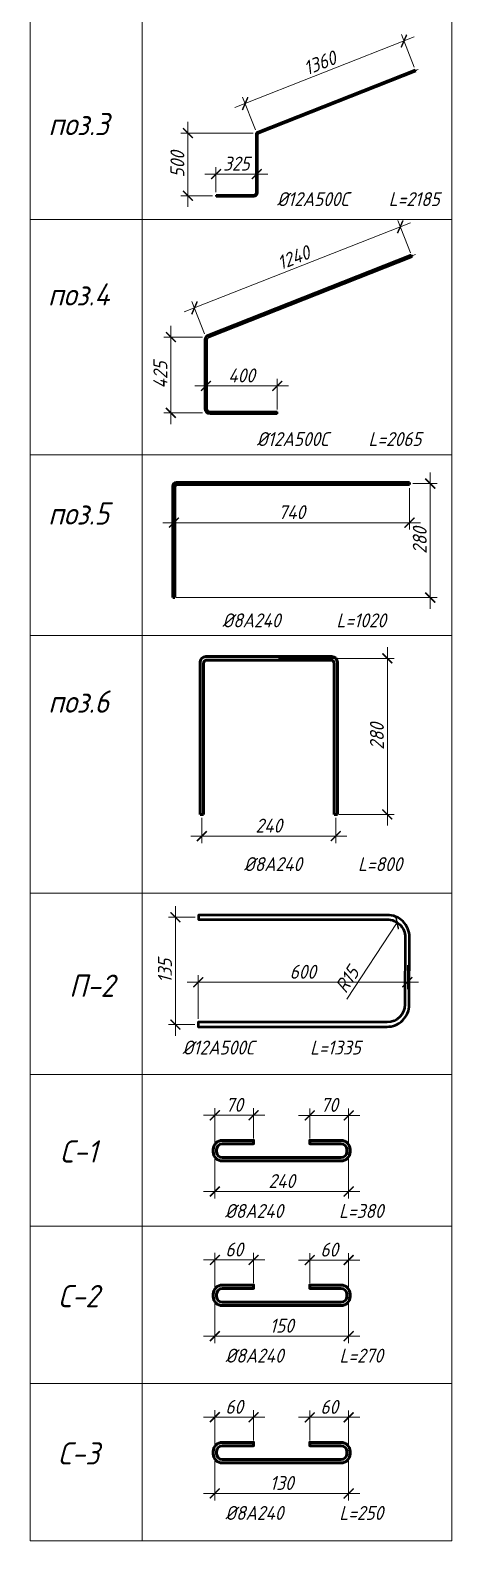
# Model space of a CAD drawing. Header units: millimetres. Extents: x 504091 to 2165846, y 135022 to 442887.
# Drawn here: x 1061463 to 1062219, y 228060 to 230770 of the extents above; entities that cross this region are included whole.
import ezdxf

# ---------------------------------------------------------------- set-up
doc = ezdxf.new("R2010")
doc.units = ezdxf.units.MM
doc.layers.get('Defpoints').update_dxf_attribs({"color": 255})
for name, color, linetype, lineweight in [('!_КР_Размеры', 7, 'Continuous', 9), ('Арматура 12', 26, 'Continuous', 50), ('КР_Арматура 12', 174, 'Continuous', 40), ('КР_арматура 16', 224, 'Continuous', 50), ('Размеры (линейные)', 154, 'Continuous', 9), ('Размеры КР', 164, 'Continuous', 9)]:
    doc.layers.add(name, color=color, linetype=linetype, lineweight=lineweight)
doc.layers.add('!Defpoints', color=255, linetype='Continuous', lineweight=5, plot=False)
doc.styles.add('GOST 2.304_new', font='isocpeur.ttf', dxfattribs={"width": 0.9, "oblique": 15})
doc.dimstyles.new('SPDS 1_10', dxfattribs={"dimscale": 10, "dimtxt": 2.5, "dimasz": 1.77, "dimexe": 1.25, "dimexo": 0.625, "dimtad": 1, "dimdec": 0, "dimrnd": 0.001, "dimtxsty": 'GOST 2.304_new', "dimblk": 'ARCHTICK', "dimcen": 2.5, "dimdle": 2, "dimclrt": 256, "dimadec": 0, "dimazin": 2, "dimtfac": 0.75, "dimtdec": 0, "dimtmove": 1, "dimatfit": 3, "dimfxl": 0, "dimtolj": 1, "dimlwd": 9, "dimlwe": 9, "dimarcsym": 0})

# ---------------------------------------------------------------- blocks, each defined once
blk = doc.blocks.new('_ArchTick')
at = {"color": 0, "linetype": 'ByBlock', "const_width": 0.15}
blk.add_lwpolyline([(-0.5, -0.5), (0.5, 0.5)], dxfattribs=at)
blk = doc.blocks.new('*D1769')
at = {"layer": 'Defpoints', "color": 0, "lineweight": 20, "transparency": 16777216}
for p in [(1062143.3, 229956.9), (1062180.5, 229956.9), (1061718.8, 229752.4)]:
    blk.add_point(p, dxfattribs=at)
at = {"layer": 'Размеры КР', "color": 0, "lineweight": 9, "transparency": 16777216}
for p, q in [((1062149.5, 229956.9), (1062193, 229956.9)), ((1062180.5, 229732.4), (1062180.5, 229976.9)), ((1061725.1, 229752.4), (1062193, 229752.4))]:
    blk.add_line(p, q, dxfattribs=at)
at = {"layer": 'Размеры КР', "color": 0, "lineweight": 9, "transparency": 16777216, "xscale": 17.7, "yscale": 17.7, "zscale": 17.7}
for p, rotation in [((1062180.5, 229956.9), 90), ((1062180.5, 229752.4), 270)]:
    blk.add_blockref('_ArchTick', p, dxfattribs=dict(at, rotation=rotation))
at = {"layer": 'Размеры КР', "lineweight": 20, "transparency": 16777216, "insert": (1062161.7, 229854.7), "char_height": 25, "attachment_point": 5, "rotation": 90, "style": 'GOST 2.304_new'}
blk.add_mtext('\\A1;280', dxfattribs=at)
blk = doc.blocks.new('*D1770')
at = {"layer": 'Defpoints', "color": 0, "lineweight": 20, "transparency": 16777216}
for p in [(1062143.3, 229955), (1062143.3, 229886.8), (1061720.8, 229752.4)]:
    blk.add_point(p, dxfattribs=at)
at = {"layer": 'Размеры КР', "color": 0, "lineweight": 9, "transparency": 16777216}
for p, q in [((1062143.3, 229948.8), (1062143.3, 229874.3)), ((1061700.8, 229886.8), (1062163.3, 229886.8)), ((1061720.8, 229758.6), (1061720.8, 229899.3))]:
    blk.add_line(p, q, dxfattribs=at)
at = {"layer": 'Размеры КР', "color": 0, "lineweight": 9, "transparency": 16777216, "xscale": 17.7, "yscale": 17.7, "zscale": 17.7, "rotation": 180}
blk.add_blockref('_ArchTick', (1061720.8, 229886.8), dxfattribs=at)
at = {"layer": 'Размеры КР', "color": 0, "lineweight": 9, "transparency": 16777216, "xscale": 17.7, "yscale": 17.7, "zscale": 17.7}
blk.add_blockref('_ArchTick', (1062143.3, 229886.8), dxfattribs=at)
at = {"layer": 'Размеры КР', "lineweight": 20, "transparency": 16777216, "insert": (1061932, 229905.6), "char_height": 25, "attachment_point": 5, "style": 'GOST 2.304_new'}
blk.add_mtext('\\A1;740', dxfattribs=at)
blk = doc.blocks.new('*D1771')
at = {"layer": 'Defpoints', "color": 0, "lineweight": 20, "ltscale": 100, "transparency": 16777216}
for p in [(1062139.5, 229099), (1062139.5, 229062.3), (1061764.5, 228990.4)]:
    blk.add_point(p, dxfattribs=at)
at = {"layer": 'Размеры (линейные)', "color": 0, "lineweight": 9, "ltscale": 100, "transparency": 16777216}
for p, q in [((1062139.5, 229092.8), (1062139.5, 229049.8)), ((1061744.5, 229062.3), (1062159.5, 229062.3)), ((1061764.5, 228996.7), (1061764.5, 229074.8))]:
    blk.add_line(p, q, dxfattribs=at)
at = {"layer": 'Размеры (линейные)', "color": 0, "lineweight": 9, "ltscale": 100, "transparency": 16777216, "xscale": 17.7, "yscale": 17.7, "zscale": 17.7, "rotation": 180}
blk.add_blockref('_ArchTick', (1061764.5, 229062.3), dxfattribs=at)
at = {"layer": 'Размеры (линейные)', "color": 0, "lineweight": 9, "ltscale": 100, "transparency": 16777216, "xscale": 17.7, "yscale": 17.7, "zscale": 17.7}
blk.add_blockref('_ArchTick', (1062139.5, 229062.3), dxfattribs=at)
at = {"layer": 'Размеры (линейные)', "ltscale": 100, "transparency": 16777216, "insert": (1061952, 229081.1), "char_height": 25, "attachment_point": 5, "style": 'GOST 2.304_new'}
blk.add_mtext('\\A1;600', dxfattribs=at)
blk = doc.blocks.new('*D1772')
at = {"layer": 'Defpoints', "color": 0, "lineweight": 20, "ltscale": 100, "transparency": 16777216}
for p in [(1061765, 229178.9), (1061723.5, 228986.4), (1061764.5, 228986.4)]:
    blk.add_point(p, dxfattribs=at)
at = {"layer": 'Размеры (линейные)', "color": 0, "lineweight": 9, "ltscale": 100, "transparency": 16777216}
for p, q in [((1061723.5, 229198.9), (1061723.5, 228966.4)), ((1061758.7, 229178.9), (1061711, 229178.9)), ((1061758.2, 228986.4), (1061711, 228986.4))]:
    blk.add_line(p, q, dxfattribs=at)
at = {"layer": 'Размеры (линейные)', "color": 0, "lineweight": 9, "ltscale": 100, "transparency": 16777216, "xscale": 17.7, "yscale": 17.7, "zscale": 17.7}
for p, rotation in [((1061723.5, 229178.9), 90), ((1061723.5, 228986.4), 270)]:
    blk.add_blockref('_ArchTick', p, dxfattribs=dict(at, rotation=rotation))
at = {"layer": 'Размеры (линейные)', "ltscale": 100, "transparency": 16777216, "insert": (1061704.7, 229082.7), "char_height": 25, "attachment_point": 5, "rotation": 90, "style": 'GOST 2.304_new'}
blk.add_mtext('\\A1;135', dxfattribs=at)
blk = doc.blocks.new('*D1773')
at = {"layer": 'Defpoints', "color": 0, "lineweight": 20, "ltscale": 100, "transparency": 16777216}
for p in [(1062121, 229169.7), (1062103.5, 229142.9)]:
    blk.add_point(p, dxfattribs=at)
at = {"layer": 'Размеры (линейные)', "color": 0, "lineweight": 9, "ltscale": 100, "transparency": 16777216}
blk.add_line((1062030.7, 229031.7), (1062121, 229169.7), dxfattribs=at)
at = {"layer": 'Размеры (линейные)', "color": 0, "lineweight": 9, "ltscale": 100, "transparency": 16777216, "xscale": 17.7, "yscale": 17.7, "zscale": 17.7, "rotation": 56.80116570072026}
blk.add_blockref('_ArchTick', (1062121, 229169.7), dxfattribs=at)
at = {"layer": 'Размеры (линейные)', "ltscale": 100, "transparency": 16777216, "insert": (1062031.4, 229067), "char_height": 25, "attachment_point": 5, "rotation": 56.8012, "style": 'GOST 2.304_new'}
blk.add_mtext('\\A1;R15', dxfattribs=at)
blk = doc.blocks.new('*D1763')
at = {"layer": 'Defpoints', "color": 0, "lineweight": 20, "transparency": 16777216}
for p in [(1062034.2, 228823.4), (1061964.5, 228775.5), (1062034.2, 228760.5)]:
    blk.add_point(p, dxfattribs=at)
at = {"layer": 'Размеры КР', "color": 0, "lineweight": 9, "transparency": 16777216}
for p, q in [((1061944.5, 228823.4), (1062054.2, 228823.4)), ((1061964.5, 228781.7), (1061964.5, 228835.9)), ((1062034.2, 228766.8), (1062034.2, 228835.9))]:
    blk.add_line(p, q, dxfattribs=at)
at = {"layer": 'Размеры КР', "color": 0, "lineweight": 9, "transparency": 16777216, "xscale": 17.7, "yscale": 17.7, "zscale": 17.7, "rotation": 180}
blk.add_blockref('_ArchTick', (1061964.5, 228823.4), dxfattribs=at)
at = {"layer": 'Размеры КР', "color": 0, "lineweight": 9, "transparency": 16777216, "xscale": 17.7, "yscale": 17.7, "zscale": 17.7}
blk.add_blockref('_ArchTick', (1062034.2, 228823.4), dxfattribs=at)
at = {"layer": 'Размеры КР', "lineweight": 20, "transparency": 16777216, "insert": (1061999.4, 228842.2), "char_height": 25, "attachment_point": 5, "style": 'GOST 2.304_new'}
blk.add_mtext('\\A1;70', dxfattribs=at)
blk = doc.blocks.new('*D1764')
at = {"layer": 'Defpoints', "color": 0, "lineweight": 20, "transparency": 16777216}
for p in [(1061794.2, 228823.6), (1061863.8, 228775.5), (1061794.2, 228760.2)]:
    blk.add_point(p, dxfattribs=at)
at = {"layer": 'Размеры КР', "color": 0, "lineweight": 9, "transparency": 16777216}
for p, q in [((1061883.8, 228823.6), (1061774.2, 228823.6)), ((1061794.2, 228766.4), (1061794.2, 228836.1)), ((1061863.8, 228781.7), (1061863.8, 228836.1))]:
    blk.add_line(p, q, dxfattribs=at)
at = {"layer": 'Размеры КР', "color": 0, "lineweight": 9, "transparency": 16777216, "xscale": 17.7, "yscale": 17.7, "zscale": 17.7, "rotation": 180}
blk.add_blockref('_ArchTick', (1061794.2, 228823.6), dxfattribs=at)
at = {"layer": 'Размеры КР', "color": 0, "lineweight": 9, "transparency": 16777216, "xscale": 17.7, "yscale": 17.7, "zscale": 17.7}
blk.add_blockref('_ArchTick', (1061863.8, 228823.6), dxfattribs=at)
at = {"layer": 'Размеры КР', "lineweight": 20, "transparency": 16777216, "insert": (1061829, 228842.4), "char_height": 25, "attachment_point": 5, "style": 'GOST 2.304_new'}
blk.add_mtext('\\A1;70', dxfattribs=at)
blk = doc.blocks.new('*D1765')
at = {"layer": 'Defpoints', "color": 0, "lineweight": 20, "transparency": 16777216}
for p in [(1061794.2, 228760.2), (1062034.2, 228760.5), (1062034.2, 228686.9)]:
    blk.add_point(p, dxfattribs=at)
at = {"layer": 'Размеры КР', "color": 0, "lineweight": 9, "transparency": 16777216}
for p, q in [((1061794.2, 228753.9), (1061794.2, 228674.4)), ((1062034.2, 228754.3), (1062034.2, 228674.4)), ((1061774.2, 228686.9), (1062054.2, 228686.9))]:
    blk.add_line(p, q, dxfattribs=at)
at = {"layer": 'Размеры КР', "color": 0, "lineweight": 9, "transparency": 16777216, "xscale": 17.7, "yscale": 17.7, "zscale": 17.7, "rotation": 180}
blk.add_blockref('_ArchTick', (1061794.2, 228686.9), dxfattribs=at)
at = {"layer": 'Размеры КР', "color": 0, "lineweight": 9, "transparency": 16777216, "xscale": 17.7, "yscale": 17.7, "zscale": 17.7}
blk.add_blockref('_ArchTick', (1062034.2, 228686.9), dxfattribs=at)
at = {"layer": 'Размеры КР', "lineweight": 20, "transparency": 16777216, "insert": (1061914.2, 228705.6), "char_height": 25, "attachment_point": 5, "style": 'GOST 2.304_new'}
blk.add_mtext('\\A1;240', dxfattribs=at)
blk = doc.blocks.new('*D1766')
at = {"layer": 'Defpoints', "color": 0, "lineweight": 20, "transparency": 16777216}
for p in [(1062034.2, 228563.9), (1061964.5, 228516), (1062034.2, 228501)]:
    blk.add_point(p, dxfattribs=at)
at = {"layer": 'Размеры КР', "color": 0, "lineweight": 9, "transparency": 16777216}
for p, q in [((1061964.5, 228522.2), (1061964.5, 228576.4)), ((1062034.2, 228507.2), (1062034.2, 228576.4)), ((1061944.5, 228563.9), (1062054.2, 228563.9))]:
    blk.add_line(p, q, dxfattribs=at)
at = {"layer": 'Размеры КР', "color": 0, "lineweight": 9, "transparency": 16777216, "xscale": 17.7, "yscale": 17.7, "zscale": 17.7, "rotation": 180}
blk.add_blockref('_ArchTick', (1061964.5, 228563.9), dxfattribs=at)
at = {"layer": 'Размеры КР', "color": 0, "lineweight": 9, "transparency": 16777216, "xscale": 17.7, "yscale": 17.7, "zscale": 17.7}
blk.add_blockref('_ArchTick', (1062034.2, 228563.9), dxfattribs=at)
at = {"layer": 'Размеры КР', "lineweight": 20, "transparency": 16777216, "insert": (1061999.4, 228582.6), "char_height": 25, "attachment_point": 5, "style": 'GOST 2.304_new'}
blk.add_mtext('\\A1;60', dxfattribs=at)
blk = doc.blocks.new('*D1767')
at = {"layer": 'Defpoints', "color": 0, "lineweight": 20, "transparency": 16777216}
for p in [(1061794.2, 228564.1), (1061794.2, 228500.6), (1061863.8, 228516)]:
    blk.add_point(p, dxfattribs=at)
at = {"layer": 'Размеры КР', "color": 0, "lineweight": 9, "transparency": 16777216}
for p, q in [((1061794.2, 228506.9), (1061794.2, 228576.6)), ((1061863.8, 228522.2), (1061863.8, 228576.6)), ((1061883.8, 228564.1), (1061774.2, 228564.1))]:
    blk.add_line(p, q, dxfattribs=at)
at = {"layer": 'Размеры КР', "color": 0, "lineweight": 9, "transparency": 16777216, "xscale": 17.7, "yscale": 17.7, "zscale": 17.7, "rotation": 180}
blk.add_blockref('_ArchTick', (1061794.2, 228564.1), dxfattribs=at)
at = {"layer": 'Размеры КР', "color": 0, "lineweight": 9, "transparency": 16777216, "xscale": 17.7, "yscale": 17.7, "zscale": 17.7}
blk.add_blockref('_ArchTick', (1061863.8, 228564.1), dxfattribs=at)
at = {"layer": 'Размеры КР', "lineweight": 20, "transparency": 16777216, "insert": (1061829, 228582.8), "char_height": 25, "attachment_point": 5, "style": 'GOST 2.304_new'}
blk.add_mtext('\\A1;60', dxfattribs=at)
blk = doc.blocks.new('*D1768')
at = {"layer": 'Defpoints', "color": 0, "lineweight": 20, "transparency": 16777216}
for p in [(1061794.2, 228500.6), (1062034.2, 228501), (1062034.2, 228427.3)]:
    blk.add_point(p, dxfattribs=at)
at = {"layer": 'Размеры КР', "color": 0, "lineweight": 9, "transparency": 16777216}
for p, q in [((1061794.2, 228494.4), (1061794.2, 228414.8)), ((1062034.2, 228494.7), (1062034.2, 228414.8)), ((1061774.2, 228427.3), (1062054.2, 228427.3))]:
    blk.add_line(p, q, dxfattribs=at)
at = {"layer": 'Размеры КР', "color": 0, "lineweight": 9, "transparency": 16777216, "xscale": 17.7, "yscale": 17.7, "zscale": 17.7, "rotation": 180}
blk.add_blockref('_ArchTick', (1061794.2, 228427.3), dxfattribs=at)
at = {"layer": 'Размеры КР', "color": 0, "lineweight": 9, "transparency": 16777216, "xscale": 17.7, "yscale": 17.7, "zscale": 17.7}
blk.add_blockref('_ArchTick', (1062034.2, 228427.3), dxfattribs=at)
at = {"layer": 'Размеры КР', "lineweight": 20, "transparency": 16777216, "insert": (1061914.2, 228446.1), "char_height": 25, "attachment_point": 5, "style": 'GOST 2.304_new'}
blk.add_mtext('\\A1;150', dxfattribs=at)
blk = doc.blocks.new('*D1789')
at = {"layer": 'Defpoints', "color": 0, "lineweight": 20, "ltscale": 100, "transparency": 16777216}
for p in [(1061869.5, 230512.2), (1061796.3, 230473.3), (1061869.5, 230487)]:
    blk.add_point(p, dxfattribs=at)
at = {"layer": 'Размеры (линейные)', "color": 0, "lineweight": 9, "ltscale": 100, "transparency": 16777216}
for p, q in [((1061796.3, 230479.6), (1061796.3, 230524.7)), ((1061869.5, 230493.3), (1061869.5, 230524.7)), ((1061776.3, 230512.2), (1061889.5, 230512.2))]:
    blk.add_line(p, q, dxfattribs=at)
at = {"layer": 'Размеры (линейные)', "color": 0, "lineweight": 9, "ltscale": 100, "transparency": 16777216, "xscale": 17.7, "yscale": 17.7, "zscale": 17.7, "rotation": 180}
blk.add_blockref('_ArchTick', (1061796.3, 230512.2), dxfattribs=at)
at = {"layer": 'Размеры (линейные)', "color": 0, "lineweight": 9, "ltscale": 100, "transparency": 16777216, "xscale": 17.7, "yscale": 17.7, "zscale": 17.7}
blk.add_blockref('_ArchTick', (1061869.5, 230512.2), dxfattribs=at)
at = {"layer": 'Размеры (линейные)', "ltscale": 100, "transparency": 16777216, "insert": (1061832.9, 230531), "char_height": 25, "attachment_point": 5, "style": 'GOST 2.304_new'}
blk.add_mtext('\\A1;325', dxfattribs=at)
blk = doc.blocks.new('*D1790')
at = {"layer": 'Defpoints', "color": 0, "lineweight": 20, "ltscale": 100, "transparency": 16777216}
for p in [(1061745.8, 230585.8), (1061869.5, 230585.8), (1061796.3, 230473.3)]:
    blk.add_point(p, dxfattribs=at)
at = {"layer": 'Размеры (линейные)', "color": 0, "lineweight": 9, "ltscale": 100, "transparency": 16777216}
for p, q in [((1061745.8, 230453.3), (1061745.8, 230605.8)), ((1061863.2, 230585.8), (1061733.3, 230585.8)), ((1061790.1, 230473.3), (1061733.3, 230473.3))]:
    blk.add_line(p, q, dxfattribs=at)
at = {"layer": 'Размеры (линейные)', "color": 0, "lineweight": 9, "ltscale": 100, "transparency": 16777216, "xscale": 17.7, "yscale": 17.7, "zscale": 17.7}
for p, rotation in [((1061745.8, 230585.8), 90), ((1061745.8, 230473.3), 270)]:
    blk.add_blockref('_ArchTick', p, dxfattribs=dict(at, rotation=rotation))
at = {"layer": 'Размеры (линейные)', "ltscale": 100, "transparency": 16777216, "insert": (1061727.1, 230529.6), "char_height": 25, "attachment_point": 5, "rotation": 90, "style": 'GOST 2.304_new'}
blk.add_mtext('\\A1;500', dxfattribs=at)
blk = doc.blocks.new('*D1791')
at = {"layer": 'Defpoints', "color": 0, "lineweight": 20, "ltscale": 100, "transparency": 16777216}
for p in [(1062133.3, 230750.9), (1062154.1, 230698.1), (1061869.5, 230585.8)]:
    blk.add_point(p, dxfattribs=at)
at = {"layer": 'Размеры (линейные)', "color": 0, "lineweight": 9, "ltscale": 100, "transparency": 16777216}
for p, q in [((1061830, 230631.4), (1062151.9, 230758.3)), ((1062151.8, 230703.9), (1062128.7, 230762.6)), ((1061867.2, 230591.6), (1061844, 230650.3))]:
    blk.add_line(p, q, dxfattribs=at)
at = {"layer": 'Размеры (линейные)', "color": 0, "lineweight": 9, "ltscale": 100, "transparency": 16777216, "xscale": 17.7, "yscale": 17.7, "zscale": 17.7}
for p, rotation in [((1062133.3, 230750.9), 21.51860931737568), ((1061848.6, 230638.7), 201.5186093173757)]:
    blk.add_blockref('_ArchTick', p, dxfattribs=dict(at, rotation=rotation))
at = {"layer": 'Размеры (линейные)', "ltscale": 100, "transparency": 16777216, "insert": (1061982.5, 230711.6), "char_height": 25, "attachment_point": 5, "rotation": 21.5186, "style": 'GOST 2.304_new'}
blk.add_mtext('\\A1;1360', dxfattribs=at)
blk = doc.blocks.new('*D1792')
at = {"layer": 'Defpoints', "color": 0, "lineweight": 20, "ltscale": 100, "transparency": 16777216}
for p in [(1062126.7, 230417.6), (1062147.3, 230365.4), (1061778.2, 230219.9)]:
    blk.add_point(p, dxfattribs=at)
at = {"layer": 'Размеры (линейные)', "color": 0, "lineweight": 9, "ltscale": 100, "transparency": 16777216}
for p, q in [((1061739.1, 230264.8), (1062145.3, 230424.9)), ((1062145, 230371.2), (1062122.1, 230429.2)), ((1061776, 230225.7), (1061753.1, 230283.7))]:
    blk.add_line(p, q, dxfattribs=at)
at = {"layer": 'Размеры (линейные)', "color": 0, "lineweight": 9, "ltscale": 100, "transparency": 16777216, "xscale": 17.7, "yscale": 17.7, "zscale": 17.7}
for p, rotation in [((1062126.7, 230417.6), 21.51860931760165), ((1061757.7, 230272.1), 201.5186093176017)]:
    blk.add_blockref('_ArchTick', p, dxfattribs=dict(at, rotation=rotation))
at = {"layer": 'Размеры (линейные)', "ltscale": 100, "transparency": 16777216, "insert": (1061935.3, 230362.3), "char_height": 25, "attachment_point": 5, "rotation": 21.5186, "style": 'GOST 2.304_new'}
blk.add_mtext('\\A1;1240', dxfattribs=at)
blk = doc.blocks.new('*D1793')
at = {"layer": 'Defpoints', "color": 0, "lineweight": 20, "ltscale": 100, "transparency": 16777216}
for p in [(1061778.2, 230219.9), (1061715.4, 230083.8), (1061778.2, 230083.8)]:
    blk.add_point(p, dxfattribs=at)
at = {"layer": 'Размеры (линейные)', "color": 0, "lineweight": 9, "ltscale": 100, "transparency": 16777216}
for p, q in [((1061715.4, 230239.9), (1061715.4, 230063.8)), ((1061772, 230219.9), (1061702.9, 230219.9)), ((1061772, 230083.8), (1061702.9, 230083.8))]:
    blk.add_line(p, q, dxfattribs=at)
at = {"layer": 'Размеры (линейные)', "color": 0, "lineweight": 9, "ltscale": 100, "transparency": 16777216, "xscale": 17.7, "yscale": 17.7, "zscale": 17.7}
for p, rotation in [((1061715.4, 230219.9), 90), ((1061715.4, 230083.8), 270)]:
    blk.add_blockref('_ArchTick', p, dxfattribs=dict(at, rotation=rotation))
at = {"layer": 'Размеры (линейные)', "ltscale": 100, "transparency": 16777216, "insert": (1061696.6, 230151.8), "char_height": 25, "attachment_point": 5, "rotation": 90, "style": 'GOST 2.304_new'}
blk.add_mtext('\\A1;425', dxfattribs=at)
blk = doc.blocks.new('*D1794')
at = {"layer": 'Defpoints', "color": 0, "lineweight": 20, "ltscale": 100, "transparency": 16777216}
for p in [(1061906.2, 230132.2), (1061778.2, 230083.8), (1061906.2, 230083.8)]:
    blk.add_point(p, dxfattribs=at)
at = {"layer": 'Размеры (линейные)', "color": 0, "lineweight": 9, "ltscale": 100, "transparency": 16777216}
for p, q in [((1061778.2, 230090.1), (1061778.2, 230144.7)), ((1061906.2, 230090.1), (1061906.2, 230144.7)), ((1061758.2, 230132.2), (1061926.2, 230132.2))]:
    blk.add_line(p, q, dxfattribs=at)
at = {"layer": 'Размеры (линейные)', "color": 0, "lineweight": 9, "ltscale": 100, "transparency": 16777216, "xscale": 17.7, "yscale": 17.7, "zscale": 17.7, "rotation": 180}
blk.add_blockref('_ArchTick', (1061778.2, 230132.2), dxfattribs=at)
at = {"layer": 'Размеры (линейные)', "color": 0, "lineweight": 9, "ltscale": 100, "transparency": 16777216, "xscale": 17.7, "yscale": 17.7, "zscale": 17.7}
blk.add_blockref('_ArchTick', (1061906.2, 230132.2), dxfattribs=at)
at = {"layer": 'Размеры (линейные)', "ltscale": 100, "transparency": 16777216, "insert": (1061842.2, 230151), "char_height": 25, "attachment_point": 5, "style": 'GOST 2.304_new'}
blk.add_mtext('\\A1;400', dxfattribs=at)
blk = doc.blocks.new('*D1795')
at = {"layer": 'Defpoints', "color": 0, "lineweight": 20, "transparency": 16777216}
for p in [(1061771, 229363.4), (1062011, 229363.4), (1062011, 229324.5)]:
    blk.add_point(p, dxfattribs=at)
at = {"layer": 'Размеры КР', "color": 0, "lineweight": 9, "transparency": 16777216}
for p, q in [((1061771, 229357.1), (1061771, 229312)), ((1062011, 229357.1), (1062011, 229312)), ((1061751, 229324.5), (1062031, 229324.5))]:
    blk.add_line(p, q, dxfattribs=at)
at = {"layer": 'Размеры КР', "color": 0, "lineweight": 9, "transparency": 16777216, "xscale": 17.7, "yscale": 17.7, "zscale": 17.7, "rotation": 180}
blk.add_blockref('_ArchTick', (1061771, 229324.5), dxfattribs=at)
at = {"layer": 'Размеры КР', "color": 0, "lineweight": 9, "transparency": 16777216, "xscale": 17.7, "yscale": 17.7, "zscale": 17.7}
blk.add_blockref('_ArchTick', (1062011, 229324.5), dxfattribs=at)
at = {"layer": 'Размеры КР', "lineweight": 20, "transparency": 16777216, "insert": (1061891, 229343.3), "char_height": 25, "attachment_point": 5, "style": 'GOST 2.304_new'}
blk.add_mtext('\\A1;240', dxfattribs=at)
blk = doc.blocks.new('*D1796')
at = {"layer": 'Defpoints', "color": 0, "lineweight": 20, "transparency": 16777216}
for p in [(1061902, 229643.4), (1062103.6, 229643.4), (1062011, 229363.4)]:
    blk.add_point(p, dxfattribs=at)
at = {"layer": 'Размеры КР', "color": 0, "lineweight": 9, "transparency": 16777216}
for p, q in [((1062103.6, 229343.4), (1062103.6, 229663.4)), ((1061908.2, 229643.4), (1062116.1, 229643.4)), ((1062017.3, 229363.4), (1062116.1, 229363.4))]:
    blk.add_line(p, q, dxfattribs=at)
at = {"layer": 'Размеры КР', "color": 0, "lineweight": 9, "transparency": 16777216, "xscale": 17.7, "yscale": 17.7, "zscale": 17.7}
for p, rotation in [((1062103.6, 229643.4), 90), ((1062103.6, 229363.4), 270)]:
    blk.add_blockref('_ArchTick', p, dxfattribs=dict(at, rotation=rotation))
at = {"layer": 'Размеры КР', "lineweight": 20, "transparency": 16777216, "insert": (1062084.9, 229503.4), "char_height": 25, "attachment_point": 5, "rotation": 90, "style": 'GOST 2.304_new'}
blk.add_mtext('\\A1;280', dxfattribs=at)
blk = doc.blocks.new('*D1802')
at = {"layer": 'Defpoints', "color": 0, "lineweight": 20, "transparency": 16777216}
for p in [(1062034.2, 228281.7), (1061964.5, 228233.8), (1062034.2, 228218.8)]:
    blk.add_point(p, dxfattribs=at)
at = {"layer": 'Размеры КР', "color": 0, "lineweight": 9, "transparency": 16777216}
for p, q in [((1061944.5, 228281.7), (1062054.2, 228281.7)), ((1061964.5, 228240), (1061964.5, 228294.2)), ((1062034.2, 228225), (1062034.2, 228294.2))]:
    blk.add_line(p, q, dxfattribs=at)
at = {"layer": 'Размеры КР', "color": 0, "lineweight": 9, "transparency": 16777216, "xscale": 17.7, "yscale": 17.7, "zscale": 17.7, "rotation": 180}
blk.add_blockref('_ArchTick', (1061964.5, 228281.7), dxfattribs=at)
at = {"layer": 'Размеры КР', "color": 0, "lineweight": 9, "transparency": 16777216, "xscale": 17.7, "yscale": 17.7, "zscale": 17.7}
blk.add_blockref('_ArchTick', (1062034.2, 228281.7), dxfattribs=at)
at = {"layer": 'Размеры КР', "lineweight": 20, "transparency": 16777216, "insert": (1061999.4, 228300.4), "char_height": 25, "attachment_point": 5, "style": 'GOST 2.304_new'}
blk.add_mtext('\\A1;60', dxfattribs=at)
blk = doc.blocks.new('*D1803')
at = {"layer": 'Defpoints', "color": 0, "lineweight": 20, "transparency": 16777216}
for p in [(1061794.2, 228281.9), (1061863.8, 228233.8), (1061794.2, 228218.5)]:
    blk.add_point(p, dxfattribs=at)
at = {"layer": 'Размеры КР', "color": 0, "lineweight": 9, "transparency": 16777216}
for p, q in [((1061883.8, 228281.9), (1061774.2, 228281.9)), ((1061794.2, 228224.7), (1061794.2, 228294.4)), ((1061863.8, 228240), (1061863.8, 228294.4))]:
    blk.add_line(p, q, dxfattribs=at)
at = {"layer": 'Размеры КР', "color": 0, "lineweight": 9, "transparency": 16777216, "xscale": 17.7, "yscale": 17.7, "zscale": 17.7, "rotation": 180}
blk.add_blockref('_ArchTick', (1061794.2, 228281.9), dxfattribs=at)
at = {"layer": 'Размеры КР', "color": 0, "lineweight": 9, "transparency": 16777216, "xscale": 17.7, "yscale": 17.7, "zscale": 17.7}
blk.add_blockref('_ArchTick', (1061863.8, 228281.9), dxfattribs=at)
at = {"layer": 'Размеры КР', "lineweight": 20, "transparency": 16777216, "insert": (1061829, 228300.6), "char_height": 25, "attachment_point": 5, "style": 'GOST 2.304_new'}
blk.add_mtext('\\A1;60', dxfattribs=at)
blk = doc.blocks.new('*D1804')
at = {"layer": 'Defpoints', "color": 0, "lineweight": 20, "transparency": 16777216}
for p in [(1061794.2, 228218.5), (1062034.2, 228218.8), (1062034.2, 228145.1)]:
    blk.add_point(p, dxfattribs=at)
at = {"layer": 'Размеры КР', "color": 0, "lineweight": 9, "transparency": 16777216}
for p, q in [((1061794.2, 228212.2), (1061794.2, 228132.6)), ((1062034.2, 228212.5), (1062034.2, 228132.6)), ((1061774.2, 228145.1), (1062054.2, 228145.1))]:
    blk.add_line(p, q, dxfattribs=at)
at = {"layer": 'Размеры КР', "color": 0, "lineweight": 9, "transparency": 16777216, "xscale": 17.7, "yscale": 17.7, "zscale": 17.7, "rotation": 180}
blk.add_blockref('_ArchTick', (1061794.2, 228145.1), dxfattribs=at)
at = {"layer": 'Размеры КР', "color": 0, "lineweight": 9, "transparency": 16777216, "xscale": 17.7, "yscale": 17.7, "zscale": 17.7}
blk.add_blockref('_ArchTick', (1062034.2, 228145.1), dxfattribs=at)
at = {"layer": 'Размеры КР', "lineweight": 20, "transparency": 16777216, "insert": (1061914.2, 228163.9), "char_height": 25, "attachment_point": 5, "style": 'GOST 2.304_new'}
blk.add_mtext('\\A1;130', dxfattribs=at)

msp = doc.modelspace()

# ---------------------------------------------------------------- linework, layer by layer
at = {"layer": '!Defpoints', "lineweight": 15, "ltscale": 100}
for p, q in [((1061869.4684, 230585.8296, 0.0068), (1062158.8027, 230699.9099, 0.0068)), ((1061869.4684, 230478.7001, 0.0068), (1061869.4684, 230585.8296, 0.0068)), ((1061778.247, 230219.8861, 0.0068), (1062153.9493, 230368.0201, 0.0068)), ((1061778.247, 230219.8861, 0.0068), (1061778.247, 230083.8027, 0.0068)), ((1061778.247, 230083.8027, 0.0068), (1061906.247, 230083.8027, 0.0068))]:
    msp.add_line(p, q, dxfattribs=at)
at = {"color": 244, "lineweight": 18}
for p, q in [((1061463.204, 232775.53, 0.0023), (1061463.204, 228060.2063, 0.0331)), ((1062219.1139, 228060.2063, 0.0336), (1062219.1139, 232775.53, 0.0022)), ((1061463.204, 230431.0008, 0.021), (1062219.1139, 230431.0008, 0.021)), ((1061463.204, 230008.2338, 0.0115), (1062219.1139, 230008.2338, 0.0115)), ((1061463.204, 229684.2208, 0.0209), (1062219.1139, 229684.2208, 0.0209)), ((1061463.204, 229684.2208, 0.0209), (1062219.1139, 229684.2208, 0.0209)), ((1061463.204, 229222.3511, 0.0303), (1062219.1139, 229222.3511, 0.0303)), ((1061463.204, 228896.5674, 0.0303), (1062219.1139, 228896.5674, 0.0303)), ((1061463.204, 228896.5674, 0.0303), (1062219.1139, 228896.5674, 0.0303)), ((1061463.204, 228624.5925, 0.0305), (1062219.1139, 228624.5925, 0.0305)), ((1061463.204, 228342.3994, 0.0298), (1062219.1139, 228342.3994, 0.0298)), ((1061463.204, 228060.2063, 0.029), (1062219.1139, 228060.2063, 0.029)), ((1061463.204, 228060.2063, 0.029), (1062219.1139, 228060.2063, 0.029))]:
    msp.add_line(p, q, dxfattribs=at)
at = {"color": 244, "lineweight": 13, "elevation": 0.0023}
msp.add_lwpolyline([(1061664.1743, 232609.1642), (1061664.1743, 228060.2063)], dxfattribs=at)
at = {"layer": 'Арматура 12', "lineweight": 53, "ltscale": 20}
for p, q in [((1062143.2886, 229958.8581, 0.0162), (1061725.2319, 229958.8581, 0.0162)), ((1062143.2886, 229955.0181, 0.0162), (1061726.5119, 229955.0181, 0.0162)), ((1062143.2886, 229955.0181, 0.0162), (1062143.2886, 229958.8581, 0.0162)), ((1061718.8319, 229952.4581, 0.0162), (1061718.8319, 229752.3897, 0.0162)), ((1061722.6719, 229951.1781, 0.0162), (1061722.6719, 229752.3897, 0.0162)), ((1061722.6719, 229752.3897, 0.0162), (1061718.8319, 229752.3897, 0.0162)), ((1061768.0167, 229636.4123, 0.0068), (1061768.0167, 229363.3889, 0.0068)), ((1061774.0167, 229634.4123, 0.0068), (1061774.0167, 229363.3889, 0.0068)), ((1062004.0167, 229646.4123, 0.0068), (1061778.0167, 229646.4123, 0.0068)), ((1062002.0167, 229640.4123, 0.0068), (1061780.0167, 229640.4123, 0.0068)), ((1062008.0167, 229634.4123, 0.0068), (1062008.0167, 229363.3889, 0.0068)), ((1062014.0167, 229636.4123, 0.0068), (1062014.0167, 229363.3889, 0.0068)), ((1061768.0167, 229363.3889, 0.0068), (1061774.0167, 229363.3889, 0.0068)), ((1062008.0167, 229363.3889, 0.0068), (1062014.0167, 229363.3889, 0.0068)), ((1061809.6539, 228747.6518, 0.0246), (1062018.6539, 228747.6518, 0.0246)), ((1062018.6539, 228741.6518, 0.0246), (1061809.6539, 228741.6518, 0.0246)), ((1061809.6539, 228488.1077, 0.0431), (1062018.6539, 228488.1077, 0.0431)), ((1062018.6539, 228482.1077, 0.0431), (1061809.6539, 228482.1077, 0.0431)), ((1061809.6539, 228205.9146, 0.0424), (1062018.6539, 228205.9146, 0.0424)), ((1062018.6539, 228199.9146, 0.0424), (1061809.6539, 228199.9146, 0.0424))]:
    msp.add_line(p, q, dxfattribs=at)
for points, elevation in [([(1061809.6539, 228741.6518), (1061807.8977, 228741.6518, -0.414213562), (1061791.3977, 228758.1518), (1061791.3977, 228761.9971, -0.414213562), (1061807.8977, 228778.4971), (1061863.8276, 228778.4971), (1061863.8276, 228772.4971), (1061807.8977, 228772.4971, 0.414213562), (1061797.3977, 228761.9971), (1061797.3977, 228758.1518, 0.414213562), (1061807.8977, 228747.6518), (1061809.6539, 228747.6518)], 0.0246), ([(1062018.6539, 228741.6518), (1062020.41, 228741.6518, 0.414213562), (1062036.91, 228758.1518), (1062036.91, 228761.9971, 0.414213562), (1062020.41, 228778.4971), (1061964.4801, 228778.4971), (1061964.4801, 228772.4971), (1062020.41, 228772.4971, -0.414213562), (1062030.91, 228761.9971), (1062030.91, 228758.1518, -0.414213562), (1062020.41, 228747.6518), (1062018.6539, 228747.6518)], 0.0246), ([(1061809.6539, 228482.1077), (1061807.8977, 228482.1077, -0.414213562), (1061791.3977, 228498.6077), (1061791.3977, 228502.453, -0.414213562), (1061807.8977, 228518.953), (1061863.8276, 228518.953), (1061863.8276, 228512.953), (1061807.8977, 228512.953, 0.414213562), (1061797.3977, 228502.453), (1061797.3977, 228498.6077, 0.414213562), (1061807.8977, 228488.1077), (1061809.6539, 228488.1077)], 0.0431), ([(1062018.6539, 228482.1077), (1062020.41, 228482.1077, 0.414213562), (1062036.91, 228498.6077), (1062036.91, 228502.453, 0.414213562), (1062020.41, 228518.953), (1061964.4801, 228518.953), (1061964.4801, 228512.953), (1062020.41, 228512.953, -0.414213562), (1062030.91, 228502.453), (1062030.91, 228498.6077, -0.414213562), (1062020.41, 228488.1077), (1062018.6539, 228488.1077)], 0.0431), ([(1061809.6539, 228199.9146), (1061807.8977, 228199.9146, -0.414213562), (1061791.3977, 228216.4146), (1061791.3977, 228220.2598, -0.414213562), (1061807.8977, 228236.7598), (1061863.8276, 228236.7598), (1061863.8276, 228230.7598), (1061807.8977, 228230.7598, 0.414213562), (1061797.3977, 228220.2598), (1061797.3977, 228216.4146, 0.414213562), (1061807.8977, 228205.9146), (1061809.6539, 228205.9146)], 0.0424), ([(1062018.6539, 228199.9146), (1062020.41, 228199.9146, 0.414213562), (1062036.91, 228216.4146), (1062036.91, 228220.2598, 0.414213562), (1062020.41, 228236.7598), (1061964.4801, 228236.7598), (1061964.4801, 228230.7598), (1062020.41, 228230.7598, -0.414213562), (1062030.91, 228220.2598), (1062030.91, 228216.4146, -0.414213562), (1062020.41, 228205.9146), (1062018.6539, 228205.9146)], 0.0424)]:
    msp.add_lwpolyline(points, format="xyb", dxfattribs=dict(at, elevation=elevation))
for centre, radius, start, end in [((1061725.2319, 229952.4581, 0.0162), 6.4, 90, 180), ((1061726.5119, 229951.1781, 0.0162), 3.84, 90, 180), ((1061778.0167, 229636.4123, 0.0068), 10, 90, 180), ((1061780.0167, 229634.4123, 0.0068), 6, 90, 180), ((1062002.0167, 229634.4123, 0.0068), 6, 0, 90), ((1062004.0167, 229636.4123, 0.0068), 10, 0, 90)]:
    msp.add_arc(centre, radius, start, end, dxfattribs=at)
at = {"layer": 'КР_Арматура 12', "ltscale": 12}
for p, q in [((1062153.626, 230699.32, 0.0068), (1061871.9651, 230588.2651, 0.0068)), ((1061872.9554, 230585.7533, 0.0068), (1062154.6164, 230696.8082, 0.0068)), ((1062154.6164, 230696.8082, 0.0068), (1062153.626, 230699.32, 0.0068)), ((1061868.1184, 230582.6135, 0.0068), (1061868.1184, 230478.7001, 0.0068)), ((1061870.8184, 230478.7001, 0.0068), (1061870.8184, 230582.6135, 0.0068)), ((1061796.3434, 230474.6501, 0.0068), (1061796.3434, 230471.9501, 0.0068)), ((1061796.3434, 230474.6501, 0.0068), (1061864.0684, 230474.6501, 0.0068)), ((1061796.3434, 230471.9501, 0.0068), (1061864.0684, 230471.9501, 0.0068)), ((1061781.7979, 230223.35, 0.0068), (1062146.5869, 230367.1811, 0.0068)), ((1062147.9954, 230363.6087, 0.0068), (1061783.2064, 230219.7776, 0.0068)), ((1062146.5869, 230367.1811, 0.0068), (1062147.9954, 230363.6087, 0.0068)), ((1061776.327, 230091.4827, 0.0068), (1061776.327, 230215.3122, 0.0068)), ((1061780.167, 230215.3122, 0.0068), (1061780.167, 230091.4827, 0.0068)), ((1061785.927, 230085.7227, 0.0068), (1061906.247, 230085.7227, 0.0068)), ((1061785.927, 230081.8827, 0.0068), (1061906.247, 230081.8827, 0.0068))]:
    msp.add_line(p, q, dxfattribs=at)
at = {"layer": 'КР_Арматура 12', "ltscale": 12, "elevation": 0.0068}
msp.add_lwpolyline([(1061906.247, 230085.7227), (1061906.247, 230081.8827)], dxfattribs=at)
at = {"layer": 'КР_Арматура 12', "ltscale": 12}
for centre, radius, start, end in [((1061874.1934, 230582.6135, 0.0068), 6.075, 111.5186093, 180), ((1061874.1934, 230582.6135, 0.0068), 3.375, 111.5186093, 180), ((1061864.0684, 230478.7001, 0.0068), 6.75, 270, 0), ((1061864.0684, 230478.7001, 0.0068), 4.05, 270, 0), ((1061784.967, 230215.3122, 0.0068), 8.64, 111.5186093, 180), ((1061784.967, 230215.3122, 0.0068), 4.8, 111.5186093, 180), ((1061785.927, 230091.4827, 0.0068), 9.6, 180, 270), ((1061785.927, 230091.4827, 0.0068), 5.76, 180, 270)]:
    msp.add_arc(centre, radius, start, end, dxfattribs=at)
at = {"layer": 'КР_арматура 16', "elevation": 0.0147}
msp.add_lwpolyline([(1062102.7832, 228982.4279, 0.415597767), (1062142.9781, 229022.4289), (1062143.4781, 229142.8224, 0.414695627), (1062103.4788, 229182.8889), (1061764.9827, 229182.8953), (1061764.9825, 229174.8953), (1062103.1709, 229174.8889, -0.416995829), (1062135.4781, 229142.8889), (1062134.9781, 229022.4291, -0.409119684), (1062103.5351, 228990.4345), (1061764.4776, 228990.4345), (1061764.4774, 228982.4342), (1062103.1642, 228982.4279)], format="xyb", dxfattribs=at)

# ---------------------------------------------------------------- texts
at = {"layer": '!_КР_Размеры', "width": 1105.24052, "attachment_point": 5, "style": 'GOST 2.304_new'}
for s, insert, char_height in [('поз.3', (1061549.9781, 230601.9515, 0.0076), 40), ('%%C12А500С     L=2185', (1062051.5964, 230467.2276, -0.0136), 25), ('поз.4', (1061549.9781, 230296.3564, 0.0076), 40), ('%%C12А500С     L=2065', (1062017.0662, 230036.75, -0.0136), 25), ('поз.5', (1061549.9781, 229903.3122, 0.0076), 40), ('%%C8А240       L=1020', (1061954.424, 229711.4918, 0.0162), 25), ('поз.6', (1061549.9781, 229565.8468, 0.0076), 40), ('%%C8А240       L=800', (1061988.2005, 229274.1876, 0.0162), 25), ('П-2', (1061573.5411, 229056.0716, 0.0193), 40), ('%%C12А500С       L=1335', (1061896.0455, 228945.0825, 0.0068), 25), ('С-1', (1061549.9781, 228758.7441, -0.002), 40), ('%%C8А240       L=380', (1061954.424, 228651.8636, 0.0258), 25), ('С-2', (1061549.9781, 228499.2, 0.0165), 40), ('%%C8А240       L=270', (1061954.424, 228392.3194, 0.0443), 25), ('С-3', (1061549.9781, 228217.0069, 0.0157), 40), ('%%C8А240       L=250', (1061954.424, 228110.1263, 0.0436), 25)]:
    msp.add_mtext(s, dxfattribs=dict(at, insert=insert, char_height=char_height))

# ---------------------------------------------------------------- dimensions: what is measured, and where the dimension line sits
at = {"layer": 'Размеры (линейные)', "ltscale": 100}
dim = msp.add_linear_dim(base=(1062133.278, 230750.9273, 0.0068), p1=(1061869.4684, 230585.8296, 0.0068), p2=(1062154.1212, 230698.0641, 0.0068), angle=21.5186093, text='1360', dimstyle='SPDS 1_10', dxfattribs=at)
dim.commit()
dim.dimension.update_dxf_attribs({"geometry": '*D1791', "text_midpoint": (1061989.4041, 230694.1999, 0.0068), "dimtype": 161})
for base, p1, p2, text, picture, middle in [((1061745.8156, 230585.8296, 0.0068), (1061796.3434, 230473.3001, 0.0068), (1061869.4684, 230585.8296, 0.0068), '500', '*D1790', (1061727.0656, 230529.5648, 0.0068)), ((1061715.3831, 230083.8027, 0.0068), (1061778.247, 230219.8861, 0.0068), (1061778.247, 230083.8027, 0.0068), '425', '*D1793', (1061696.6331, 230151.8444, 0.0068)), ((1061723.4952, 228986.4344, 0.0147), (1061764.9826, 229178.8953, 0.0147), (1061764.4775, 228986.4344, 0.0147), '135', '*D1772', (1061704.7452, 229082.6648, 0.0147))]:
    dim = msp.add_linear_dim(base=base, p1=p1, p2=p2, angle=90, text=text, dimstyle='SPDS 1_10', dxfattribs=at)
    dim.commit()
    dim.dimension.update_dxf_attribs({"geometry": picture, "text_midpoint": middle})
for base, p1, p2, text, picture, middle in [((1061869.5316, 230512.243, 0.0068), (1061796.3434, 230473.3001, 0.0068), (1061869.5316, 230487.0458, 0.0068), '325', '*D1789', (1061832.9375, 230530.993, 0.0068)), ((1061906.247, 230132.2225, 0.0068), (1061778.247, 230083.8027, 0.0068), (1061906.247, 230083.8027, 0.0068), '400', '*D1794', (1061842.247, 230150.9725, 0.0068)), ((1062139.5207, 229062.3499, 0.0147), (1061764.4776, 228990.4345, 0.0147), (1062139.5207, 229099.0026, 0.0147), '600', '*D1771', (1061951.9992, 229081.0999, 0.0147))]:
    dim = msp.add_linear_dim(base=base, p1=p1, p2=p2, text=text, dimstyle='SPDS 1_10', dxfattribs=at)
    dim.commit()
    dim.dimension.update_dxf_attribs({"geometry": picture, "text_midpoint": middle})
dim = msp.add_aligned_dim(p1=(1061778.247, 230219.8861, 0.0068), p2=(1062147.2912, 230365.3949, 0.0068), distance=56.1313, text='1240', dimstyle='SPDS 1_10', dxfattribs=at)
dim.commit()
dim.dimension.update_dxf_attribs({"geometry": '*D1792', "text_midpoint": (1061935.3024, 230362.3024, 0.0068)})
dim = msp.add_radius_dim(center=(1062103.4757, 229142.8879, 0.0147), mpoint=(1062120.9985, 229169.6668, 0.0147), text='R15', dimstyle='SPDS 1_10', dxfattribs=at)
dim.commit()
dim.dimension.update_dxf_attribs({"geometry": '*D1773', "text_midpoint": (1062047.0805, 229056.7032, 0.0147), "dimtype": 164})
at = {"layer": 'Размеры КР', "lineweight": 20}
for base, p1, p2, text, picture, middle in [((1062143.2886, 229886.8076, 0.0162), (1061720.7519, 229752.3897, 0.0162), (1062143.2886, 229955.0181, 0.0162), '740', '*D1770', (1061932.0202, 229905.5576, 0.0162)), ((1061794.1979, 228564.0575, 0.0431), (1061863.8276, 228515.953, 0.0431), (1061794.1979, 228500.6459, 0.0431), '60', '*D1767', (1061829.0128, 228582.8075, 0.0431)), ((1062034.2494, 228563.8632, 0.0431), (1061964.4801, 228515.953, 0.0431), (1062034.2494, 228500.9902, 0.0431), '60', '*D1766', (1061999.3648, 228582.6132, 0.0431)), ((1062034.2494, 228427.3247, 0.0431), (1061794.1979, 228500.6459, 0.0431), (1062034.2494, 228500.9902, 0.0431), '150', '*D1768', (1061914.2237, 228446.0747, 0.0431)), ((1061794.1979, 228281.8644, 0.0424), (1061863.8276, 228233.7598, 0.0424), (1061794.1979, 228218.4527, 0.0424), '60', '*D1803', (1061829.0128, 228300.6144, 0.0424)), ((1062034.2494, 228281.6701, 0.0424), (1061964.4801, 228233.7598, 0.0424), (1062034.2494, 228218.7971, 0.0424), '60', '*D1802', (1061999.3648, 228300.4201, 0.0424)), ((1062034.2494, 228145.1316, 0.0424), (1061794.1979, 228218.4527, 0.0424), (1062034.2494, 228218.7971, 0.0424), '130', '*D1804', (1061914.2237, 228163.8816, 0.0424))]:
    dim = msp.add_linear_dim(base=base, p1=p1, p2=p2, text=text, dimstyle='SPDS 1_10', dxfattribs=at)
    dim.commit()
    dim.dimension.update_dxf_attribs({"geometry": picture, "text_midpoint": middle})
dim = msp.add_linear_dim(base=(1062180.4582, 229956.9381, 0.0162), p1=(1061718.8319, 229752.3897, 0.0162), p2=(1062143.2886, 229956.9381, 0.0162), angle=90, text='280', dimstyle='SPDS 1_10', dxfattribs=at)
dim.commit()
dim.dimension.update_dxf_attribs({"geometry": '*D1769', "text_midpoint": (1062161.7082, 229854.6639, 0.0162)})
dim = msp.add_linear_dim(base=(1062103.6304, 229643.44, 0.0068), p1=(1062011.0167, 229363.3889, 0.0068), p2=(1061901.9899, 229643.44, 0.0068), angle=90, dimstyle='SPDS 1_10', dxfattribs=at)
dim.commit()
dim.dimension.update_dxf_attribs({"geometry": '*D1796', "text_midpoint": (1062084.8804, 229503.4145, 0.0068)})
for base, p1, p2, picture, middle in [((1062011.0167, 229324.5497, 0.0068), (1061771.0167, 229363.3889, 0.0068), (1062011.0167, 229363.3889, 0.0068), '*D1795', (1061891.0167, 229343.2997, 0.0068)), ((1061794.1979, 228823.6016, 0.0246), (1061863.8276, 228775.4971, 0.0246), (1061794.1979, 228760.19, 0.0246), '*D1764', (1061829.0128, 228842.3516, 0.0246)), ((1062034.2494, 228823.4073, 0.0246), (1061964.4801, 228775.4971, 0.0246), (1062034.2494, 228760.5343, 0.0246), '*D1763', (1061999.3648, 228842.1573, 0.0246)), ((1062034.2494, 228686.8688, 0.0246), (1061794.1979, 228760.19, 0.0246), (1062034.2494, 228760.5343, 0.0246), '*D1765', (1061914.2237, 228705.6188, 0.0246))]:
    dim = msp.add_linear_dim(base=base, p1=p1, p2=p2, dimstyle='SPDS 1_10', dxfattribs=at)
    dim.commit()
    dim.dimension.update_dxf_attribs({"geometry": picture, "text_midpoint": middle})

doc.saveas('drawing.dxf')
